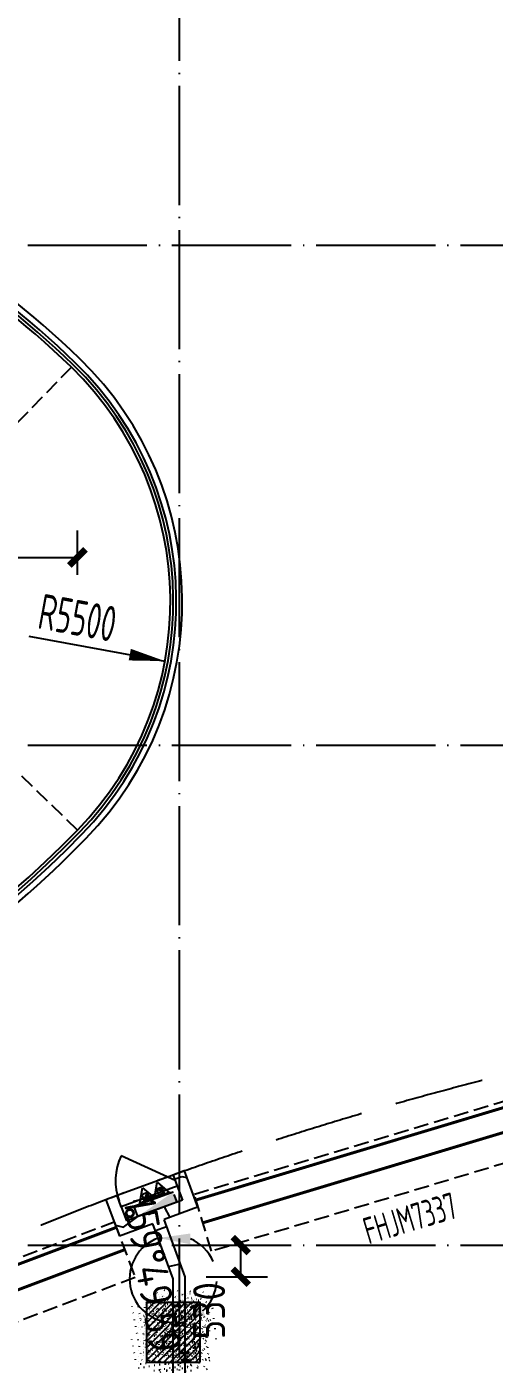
# Model space of a CAD drawing. Header units: inches. Extents: x 0 to 1813292486, y 0 to 3473589894.
# Drawn here: x 600604929 to 600612772, y 3473233817 to 3473256286 of the extents above; entities that cross this region are included whole.
import ezdxf
from ezdxf.enums import TextEntityAlignment as Align
from ezdxf.xclip import XClip

# ---------------------------------------------------------------- set-up
doc = ezdxf.new("R2010")
doc.units = ezdxf.units.IN
doc.header["$LTSCALE"] = 1000
doc.header["$MEASUREMENT"] = 0
doc.header["$XCLIPFRAME"] = 2
for name, pattern in [('AX-MALL-GIRD-200$0$DOTE', [2.4200000000000004, 2, -0.2, 0.02, -0.2]), ('AX-MALL-WALL-P02-QT$0$$0$DASH', [0.35, 0.25, -0.1]), ('AX-MALL-WALL-P02-QT$0$Ax-Dxs-Wall-P01-150$0$DASH', [0.35, 0.25, -0.1]), ('AX-MALL-ZTKD-P02$0$DASH', [0.35, 0.25, -0.1])]:
    doc.linetypes.add(name, pattern=pattern)
for name, color, linetype in [('A-Anno-Note', 241, 'Continuous'), ('AX-MALL-DIM-P02$0$A-Anno-Dims', 3, 'Continuous'), ('AX-MALL-DIM-P02$0$A-Detl-Thin', 131, 'Continuous'), ('AX-MALL-GIRD-200$0$A-Grid', 222, 'AX-MALL-GIRD-200$0$DOTE'), ('AX-MALL-P02-200$0$A-Anno-Note', 241, 'Continuous'), ('AX-MALL-WALL-P02$0$A-Anno-Note', 241, 'Continuous'), ('AX-MALL-WALL-P02-QT$0$$0$A-Detl-Thin', 131, 'Continuous'), ('AX-MALL-WALL-P02-QT$0$A-Detl-Fine', 152, 'Continuous'), ('AX-MALL-WALL-P02-QT$0$A-Detl-Thin', 131, 'Continuous'), ('AX-MALL-WALL-P02-QT$0$A-Hdrl', 31, 'Continuous'), ('AX-MALL-WALL-P02-QT$0$A-Wall', 2, 'Continuous'), ('AX-MALL-WALL-P02-QT$0$A-Wall-Patt', 13, 'Continuous'), ('AX-MALL-WALL-P02-QT$0$A-Wind', 4, 'Continuous'), ('AX-MALL-WORD-P02$0$A-Wind-Iden', 11, 'Continuous'), ('AX-MALL-ZTKD-P02$0$A-Anno-Dims', 3, 'Continuous'), ('AX-MALL-ZTKD-P02$0$A-Anno-Note', 241, 'Continuous'), ('AX-MALL-ZTKD-P02$0$A-Detl-Patt', 8, 'Continuous'), ('AX-MALL-ZTKD-P02$0$A-Detl-Thin', 131, 'Continuous'), ('PX-MALL-P02-LG$0$P-Exsh', 31, 'Continuous'), ('PX-MALL-P02-LG$0$P-Hydt-Boxx', 221, 'Continuous'), ('PX-MALL-P02-LG$0$P-Hydt-Pipe', 221, 'Continuous'), ('PX-MALL-P02-LG$0$P-Pipe-Risr', 7, 'Continuous'), ('PX-MALL-P02-LG$0$P-Pipe-Risr-Arch', 6, 'Continuous'), ('PX-MALL-P02-LG$0$P-Pipe-Risr-W100', 6, 'Continuous'), ('PX-MALL-P02-LG$0$P-Pipe-Risr-W50', 6, 'Continuous'), ('SX-MALL-WALL-L-1F~2F$0$S-COLU', 30, 'Continuous'), ('SX-MALL-WALL-L-1F~2F$0$S-PATT-WALL', 83, 'Continuous'), ('SX-MALL-WALL-L-1F~2F$0$单形心', 4, 'Continuous')]:
    doc.layers.add(name, color=color, linetype=linetype)
doc.styles.add('AX-MALL-DIM-P02$0$_TCH_DIM_T3', font='gbenor.shx')
doc.styles.add('AX-MALL-WORD-P02$0$_TCH_WINDOW', font='gbenor.shx', dxfattribs={"bigfont": 'gbcbig.shx'})
doc.styles.add('AX-MALL-ZTKD-P02$0$_TCH_DIM', font='gbenor.shx')
doc.styles.add('AX-MALL-ZTKD-P02$0$_TCH_DIM_T3', font='gbenor.shx')
doc.styles.add('PX-MALL-P02-LG$0$jzfz', font='gbenor.shx', dxfattribs={"bigfont": 'gbcbig.shx'})
doc.dimstyles.new('AX-MALL-DIM-P02$0$_TCH_ARCH&&180', dxfattribs={"dimtxt": 535.5, "dimasz": 270, "dimexe": 450, "dimexo": 450, "dimgap": 137.25, "dimtad": 1, "dimdec": 0, "dimzin": 0, "dimdsep": 46, "dimtxsty": 'AX-MALL-DIM-P02$0$_TCH_DIM_T3', "dimblk": 'AX-MALL-DIM-P02$0$_ArchTick', "dimcen": 0.09, "dimclrt": 7, "dimazin": 2, "dimtfac": 1, "dimtdec": 0, "dimtix": 1, "dimtmove": 2, "dimatfit": 3, "dimfxl": 500, "dimtolj": 1, "dimtzin": 0, "dimarcsym": 0})
doc.dimstyles.new('AX-MALL-DIM-P02$0$_TCH_ARROW&&180', dxfattribs={"dimtxt": 535.5, "dimasz": 540, "dimexe": 450, "dimexo": 450, "dimgap": 137.25, "dimtad": 1, "dimdec": 0, "dimzin": 0, "dimdsep": 46, "dimtxsty": 'AX-MALL-DIM-P02$0$_TCH_DIM_T3', "dimcen": 0.09, "dimclrt": 7, "dimaunit": 1, "dimadec": 3, "dimazin": 2, "dimtfac": 1, "dimtdec": 0, "dimtix": 1, "dimtmove": 2, "dimatfit": 3, "dimfxl": 500, "dimtolj": 1, "dimtzin": 0, "dimarcsym": 0})
doc.dimstyles.new('AX-MALL-ZTKD-P02$0$_TCH_ARCH&&180', dxfattribs={"dimtxt": 535.5, "dimasz": 270, "dimexe": 450, "dimexo": 450, "dimgap": 137.25, "dimtad": 1, "dimdec": 0, "dimzin": 0, "dimdsep": 46, "dimtxsty": 'AX-MALL-ZTKD-P02$0$_TCH_DIM_T3', "dimblk": 'AX-MALL-ZTKD-P02$0$_ArchTick', "dimcen": 0.09, "dimclrt": 7, "dimazin": 2, "dimtfac": 1, "dimtdec": 0, "dimtix": 1, "dimtmove": 2, "dimatfit": 3, "dimfxl": 500, "dimtolj": 1, "dimtzin": 0, "dimarcsym": 0})
pattern_1 = [(45, (0, 359.0227), (-353.55353201463, 353.55353201463), [])]

# ---------------------------------------------------------------- blocks, each defined once
blk = doc.blocks.new('AX-MALL-WORD-P02')
at = {"layer": 'AX-MALL-WORD-P02$0$A-Wind-Iden', "style": 'AX-MALL-WORD-P02$0$_TCH_WINDOW', "width": 0.7}
blk.add_text('FHJM7337', height=446.25, rotation=356.3105341808445, dxfattribs=at).set_placement((600420277.4561353, 3473083400.96546))
blk = doc.blocks.new('AX-MALL-GIRD-200')
at = {"layer": 'AX-MALL-GIRD-200$0$A-Grid'}
for p, q in [((600232554.5538701, 3473171250.033786), (600590450.5579685, 3473037923.270504)), ((600229622.1740841, 3473163378.493353), (600587518.1781827, 3473030051.730071)), ((600226689.7942976, 3473155506.95292), (600584585.7983962, 3473022180.189638)), ((600440989.2693273, 3473148104.021239), (600402259.7303778, 3473044140.294158))]:
    blk.add_line(p, q, dxfattribs=at)
blk = doc.blocks.new('*U82')
at = {"layer": 'AX-MALL-WALL-P02-QT$0$A-Detl-Fine', "color": 152, "linetype": 'AX-MALL-WALL-P02-QT$0$Ax-Dxs-Wall-P01-150$0$DASH'}
blk.add_lwpolyline([(-999.9999999676422, 16685.90808690284), (-999.9999999613302, 9380.339886610207), (3.494449174468173e-08, 9380.339886606482), (2.863248482753988e-08, 16685.90808690656)], close=True, dxfattribs=at)
at = {"layer": 'AX-MALL-WALL-P02-QT$0$A-Detl-Thin', "linetype": 'AX-MALL-WALL-P02-QT$0$Ax-Dxs-Wall-P01-150$0$DASH', "const_width": 49.99999999999998}
for points in [[(-899.9999999650555, 9380.339886606482), (-899.9999999713675, 16685.90808689911)], [(-499.9999999613302, 9380.339886610207), (-499.9999999676422, 16685.90808690284)]]:
    blk.add_lwpolyline(points, dxfattribs=at)
blk = doc.blocks.new('*U83')
at = {"layer": 'AX-MALL-WALL-P02-QT$0$A-Detl-Fine', "color": 152, "linetype": 'AX-MALL-WALL-P02-QT$0$Ax-Dxs-Wall-P01-150$0$DASH'}
blk.add_lwpolyline([(-999.9999999673408, 16766.8224645549), (-999.9999999620618, 9183.9698417108), (3.421291694394313e-08, 9183.969841707074), (2.893386863433989e-08, 16766.82246455863)], close=True, dxfattribs=at)
at = {"layer": 'AX-MALL-WALL-P02-QT$0$A-Detl-Thin', "linetype": 'AX-MALL-WALL-P02-QT$0$Ax-Dxs-Wall-P01-150$0$DASH', "const_width": 49.99999999999998}
for points in [[(-899.9999999657871, 9183.969841707074), (-899.9999999710661, 16766.82246455118)], [(-499.9999999620618, 9183.9698417108), (-499.9999999673408, 16766.8224645549)]]:
    blk.add_lwpolyline(points, dxfattribs=at)
blk = doc.blocks.new('SX-MALL-WALL-L-1F~2F$0$BANWANG_XINGXIN')
at = {"color": 0}
for points in [[(0.7071067811865476, 0.7071067811865475), (-0.7071067811865477, -0.7071067811865475)], [(-0.7071067811865475, 0.7071067811865476), (0.7071067811865474, -0.7071067811865477)]]:
    blk.add_lwpolyline(points, dxfattribs=at)
blk = doc.blocks.new('SX-MALL-WALL-L-1F~2F')
at = {"layer": 'SX-MALL-WALL-L-1F~2F$0$S-PATT-WALL'}
h = blk.add_hatch(dxfattribs=at)
h.set_pattern_fill('钢筋混凝土', color=256, scale=15, pattern_type=2)
h.set_pattern_definition([(24.5681613075739, (600544127.1960201, 3473088261.281672), (-31.18316059423232, 68.21004687987185), []), (29.56816130757387, (600544127.1960201, 3473088261.281672), (97.53445421671621, -46.37920051496619), [11.25, -123.75]), (334.5681613075739, (600544127.1960201, 3473088261.281672), (19.88439778043645, 112.9961142825254), [9, -99]), (80.01956130757394, (600544135.3238913, 3473088257.41674), (117.4189029665487, 66.61682168281715), [9.5610285, -105.1713168]), (25.7523613075739, (600544137.6688051, 3473088289.394317), (141.34761525203, -79.15081592772387), [16.875, -185.625]), (76.20376130757388, (600544149.4477688, 3473088282.798408), (182.3878362885135, 87.98253897164548), [14.3415432, -157.75695]), (330.7523613075739, (600544137.6688051, 3473088289.394317), (182.3877676290884, 87.98268140461302), [13.5, -148.5]), (0.5681613075739023, (600544149.1069311, 3473088277.129763), (62.82047319403566, -87.84980448149898), [11.25, -123.75]), (305.568161307574, (600544149.1069311, 3473088277.129763), (72.17288941799134, 89.18848104491155), [9, -99]), (51.01956130757397, (600544154.3419658, 3473088269.808943), (134.9933625472965, 1.338571313828915), [9.5610285, -105.1713168]), (17.06816130757392, (600544127.1960201, 3473088261.281672), (19.14085715695627, 46.15589493550088), [0.7499999999999903, -97.79999999999876, 0.7499999999999903, -100.4999999999988, 0.7499999999999903, -99.37499999999876]), (347.0681613075739, (600544127.1960201, 3473088261.281672), (57.63084700208211, 41.66442755904134), [0.75, -57.3, 0.75, -95.55, 0.75, -37.875]), (307.0681613075739, (600544095.8504217, 3473088272.958827), (73.854740007284, -31.1234233248286), [0.7499999999999903, -37.49999999999938, 0.7499999999999903, -116.9999999999988, 0.7499999999999903, -155.2499999999975]), (297.0681613075739, (600544081.7940995, 3473088278.19522), (87.21641676160156, -16.46683783446678), [0.75, -48.75, 0.75, -77.69999999999999, 0.75, -110.25])])
h.paths.add_polyline_path([(600416937.1915485, 3473082537.172211), (600417286.2843803, 3473083474.260358), (600416442.9050483, 3473083788.443905), (600416093.8122164, 3473082851.355759)])
at = {"layer": 'SX-MALL-WALL-L-1F~2F$0$S-COLU'}
blk.add_lwpolyline([(600416937.1915485, 3473082537.172211), (600417286.2843803, 3473083474.260358), (600416442.9050483, 3473083788.443905), (600416093.8122164, 3473082851.355759)], close=True, dxfattribs=at)
at = {"layer": 'SX-MALL-WALL-L-1F~2F$0$单形心', "xscale": 50, "yscale": 50, "zscale": 50}
blk.add_blockref('SX-MALL-WALL-L-1F~2F$0$BANWANG_XINGXIN', (600416690.0482984, 3473083162.808058), dxfattribs=at)
blk = doc.blocks.new('SX-MALL-WALL-L-2F~3F')
ref = blk.add_blockref('SX-MALL-WALL-L-1F~2F', (0, 0))
XClip(ref).set_block_clipping_path([(600349769.7341375, 3473074679.418533), (600357001.7302529, 3473071985.287766), (600356499.8725733, 3473070638.124951), (600359302.5086629, 3473069594.060767), (600362345.1765132, 3473077761.653201), (600381551.4312518, 3473070606.759726), (600391553.7259278, 3473066880.611454), (600387749.827644, 3473056669.608357), (600391632.1759799, 3473055223.319679), (600395635.5522461, 3473065969.791956), (600406982.2408491, 3473061742.817497), (600403058.8006672, 3473051210.921831), (600412723.2437257, 3473047610.6332), (600445093.3740637, 3473134503.466942), (600393055.2444371, 3473153889.197227), (600387463.4997383, 3473138878.984498), (600380158.3525343, 3473141600.366193), (600382830.751978, 3473148774.027779), (600388210.8522022, 3473146769.782572), (600390696.2253517, 3473153441.399696), (600277474.697425, 3473195619.741203), (600273446.9822528, 3473184807.934726), (600257129.111771, 3473190886.82031), (600241575.9633431, 3473149136.690594), (600258197.8999482, 3473142944.531458), (600255239.7303221, 3473135003.762026), (600263182.3271956, 3473132044.911624), (600260741.6763649, 3473125493.34496), (600269350.4970673, 3473122286.306632), (600271511.1407766, 3473128086.235537), (600286270.1853781, 3473122588.058336), (600284109.5416689, 3473116788.129431), (600282580.7823727, 3473112684.400902), (600291840.7574171, 3473109234.788475), (600290827.7957876, 3473106515.642598), (600293360.405141, 3473105572.171298), (600294731.2544166, 3473109252.0137), (600323175.4764534, 3473098655.706329), (600321336.3302773, 3473093718.790065), (600344750.773286, 3473084996.222976), (600341987.4689643, 3473077578.540671), (600344583.6790427, 3473076611.376234), (600346015.5062013, 3473080454.904757), (600351201.5612961, 3473078522.947055)])
blk = doc.blocks.new('SX-MALL-WALL-2F~3F')
blk.add_blockref('SX-MALL-WALL-L-2F~3F', (0, 0))
blk = doc.blocks.new('AX-MALL-WALL-P02-QT$0$$DorLib2D$00000114')
at = {"color": 0}
blk.add_line((0.4999999999999964, 3.552713678800501e-15), (-0.2071067811864751, 0.7071067811864857), dxfattribs=at)
blk.add_arc((0.5000000000013856, -1.154631945610163e-12), 1.000000000001696, 135, 180, dxfattribs=at)
blk = doc.blocks.new('AX-MALL-WALL-P02-QT')
at = {"layer": 'AX-MALL-WALL-P02-QT$0$A-Wall-Patt'}
h = blk.add_hatch(dxfattribs=at)
h.set_pattern_fill('普通砖', color=256, scale=200, style=0)
h.set_pattern_definition(pattern_1)
h.paths.add_polyline_path([(600416609.7137973, 3473085443.696062), (600416410.4537318, 3473085644.433269), (600416408.053377, 3473084994.437702), (600416608.790584, 3473085193.697767)])
h = blk.add_hatch(dxfattribs=at)
h.set_pattern_fill('普通砖', color=256, scale=200, style=0)
h.set_pattern_definition(pattern_1)
h.paths.add_polyline_path([(600416609.7137973, 3473085443.696062), (600416610.4523678, 3473085643.694698), (600416410.4537318, 3473085644.433269)])
h = blk.add_hatch(dxfattribs=at)
h.set_pattern_fill('普通砖', color=256, scale=200, style=0)
h.set_pattern_definition(pattern_1)
h.paths.add_polyline_path([(600417810.4441855, 3473085639.263275), (600417609.7069786, 3473085440.003209), (600417608.7837651, 3473085190.004913), (600417808.0438306, 3473084989.267706)])
h = blk.add_hatch(dxfattribs=at)
h.set_pattern_fill('普通砖', color=256, scale=200, style=0)
h.set_pattern_definition(pattern_1)
h.paths.add_polyline_path([(600417810.4441855, 3473085639.263275), (600417610.4455492, 3473085640.001845), (600417609.7069786, 3473085440.003209)])
h = blk.add_hatch(dxfattribs=at)
h.set_pattern_fill('普通砖', color=256, scale=200, style=0)
h.set_pattern_definition(pattern_1)
h.paths.add_polyline_path([(600417108.2327441, 3473085058.519145), (600417108.7871752, 3473085191.85134), (600416608.790584, 3473085193.697767), (600416408.053377, 3473084994.437702), (600417007.9561671, 3473084992.222333)])
h = blk.add_hatch(dxfattribs=at)
h.set_pattern_fill('普通砖', color=256, scale=200, style=0)
h.set_pattern_definition(pattern_1)
h.paths.add_polyline_path([(600417003.3865858, 3473084003.918411), (600417203.2200052, 3473083967.428199), (600417207.9548899, 3473084991.483762), (600417108.2327441, 3473085058.519145), (600417007.9561671, 3473084992.222333)])
h = blk.add_hatch(dxfattribs=at)
h.set_pattern_fill('普通砖', color=256, scale=200, style=0)
h.set_pattern_definition(pattern_1)
h.paths.add_polyline_path([(600417808.0438306, 3473084989.267706), (600417608.7837651, 3473085190.004913), (600417108.787175, 3473085191.85134), (600417108.2327441, 3473085058.519145), (600417207.9548899, 3473084991.483762)])
h = blk.add_hatch(dxfattribs=at)
h.set_pattern_fill('普通砖', color=256, scale=200, style=0)
h.set_pattern_definition(pattern_1)
h.paths.add_polyline_path([(600410255.1791173, 3473065602.895396), (600410372.1607875, 3473065630.458656), (600417203.2200052, 3473083967.428199), (600417003.3865858, 3473084003.918411), (600410184.743158, 3473065700.277222)])
at = {"layer": 'AX-MALL-WALL-P02-QT$0$$0$A-Detl-Thin', "linetype": 'AX-MALL-WALL-P02-QT$0$$0$DASH', "ltscale": 6}
blk.add_lwpolyline([(600450668.3330922, 3473076977.198171), (600437296.8693404, 3473081958.460785, 0.0985715762807681), (600414706.6503961, 3473085606.248828, -0.0812850415123218), (600390703.0851057, 3473088629.52946, -0.0812850415123218)], format="xyb", dxfattribs=at)
at = {"layer": 'AX-MALL-WALL-P02-QT$0$A-Detl-Thin'}
for points in [[(600406352.9294425, 3473090205.931626, 0.1704631806534959), (600418214.7348517, 3473091449.214522, 0.4140766749017066), (600420929.0687917, 3473099037.496316, 0.1155645356871813), (600416840.9167346, 3473104179.092844, 0.2891317675056171), (600410791.4461833, 3473104822.87849, 0.1448904672244642), (600403153.0973564, 3473097782.692077, 0.5066760063493303)], [(600406399.1571867, 3473090400.515787, 0.1704631806559448), (600418129.1647581, 3473091629.984428, 0.4140766749062693), (600420748.258911, 3473098952.010722, 0.1155645356896307), (600416716.8867434, 3473104022.196186, 0.2891317675015404), (600410879.6783167, 3473104643.392862, 0.1448904672193953), (600403324.8087119, 3473097680.148377, 0.5066760063638052)]]:
    blk.add_lwpolyline(points, format="xyb", close=True, dxfattribs=at)
at = {"layer": 'AX-MALL-WALL-P02-QT$0$A-Hdrl', "ltscale": 10}
for points in [[(600406376.0433147, 3473090303.223706, 0.1704631806560995), (600418171.9498049, 3473091539.599475, 0.414076674912225), (600420838.6638515, 3473098994.753519, 0.1155645356841712), (600416778.9017391, 3473104100.644515, 0.2891317674959069), (600410835.56225, 3473104733.135676, 0.1448904672235127), (600403238.9530342, 3473097731.420227, 0.506676006295056)], [(600406387.6002507, 3473090351.869746, 0.170463180653627), (600418150.5572815, 3473091584.791952, 0.4140766749044989), (600420793.4613811, 3473098973.38212, 0.1155645356865959), (600416747.8942412, 3473104061.420351, 0.2891317674999339), (600410857.6202834, 3473104688.264269, 0.1448904672218414), (600403281.8808731, 3473097705.784302, 0.5066760063355193)]]:
    blk.add_lwpolyline(points, format="xyb", close=True, dxfattribs=at)
at = {"layer": 'AX-MALL-WALL-P02-QT$0$A-Wall'}
for p, q in [((600416410.4537318, 3473085644.433269), (600416408.053377, 3473084994.437702)), ((600416610.4523678, 3473085643.694698), (600416410.4537318, 3473085644.433269)), ((600416609.7137973, 3473085443.696062), (600416608.790584, 3473085193.697767)), ((600416609.7137973, 3473085443.696062), (600416610.4523678, 3473085643.694698)), ((600417610.4455492, 3473085640.001845), (600417609.7069786, 3473085440.003209)), ((600417810.4441855, 3473085639.263275), (600417610.4455492, 3473085640.001845)), ((600417810.4441855, 3473085639.263275), (600417808.0438306, 3473084989.267706)), ((600417609.7069786, 3473085440.003209), (600417608.7837651, 3473085190.004913)), ((600417007.9561671, 3473084992.222333), (600416408.053377, 3473084994.437702)), ((600417108.7871752, 3473085191.85134), (600416608.790584, 3473085193.697767)), ((600417608.7837651, 3473085190.004913), (600417108.787175, 3473085191.85134)), ((600417003.3865858, 3473084003.918411), (600417007.9561671, 3473084992.222333)), ((600417203.2200052, 3473083967.428199), (600417207.9548899, 3473084991.483762)), ((600417808.0438306, 3473084989.267706), (600417207.9548899, 3473084991.483762)), ((600410184.743158, 3473065700.277222), (600417003.3865858, 3473084003.918411)), ((600410372.1607875, 3473065630.458656), (600417203.2200052, 3473083967.428199))]:
    blk.add_line(p, q, dxfattribs=at)
at = {"layer": 'AX-MALL-WALL-P02-QT$0$A-Wind'}
for p, q in [((600417609.7069786, 3473085440.003209), (600416609.7137971, 3473085443.696062)), ((600417610.4455492, 3473085640.001845), (600416610.4523678, 3473085643.694698))]:
    blk.add_line(p, q, dxfattribs=at)
at = {"layer": 'AX-MALL-WALL-P02-QT$0$A-Detl-Thin'}
blk.add_blockref('SX-MALL-WALL-2F~3F', (0, 0), dxfattribs=at)
at = {"layer": 'AX-MALL-WALL-P02-QT$0$A-Detl-Thin', "color": 5, "xscale": -1}
for name, p, rotation in [('*U83', (600425596.5567883, 3473084281.876965), 90.20761737718537), ('*U82', (600434418.7951434, 3473083141.191407), 86.31053421386743)]:
    blk.add_blockref(name, p, dxfattribs=dict(at, rotation=rotation))
at = {"layer": 'AX-MALL-WALL-P02-QT$0$A-Wind'}
blk.add_blockref('AX-MALL-GIRD-200', (0, 0), dxfattribs=at)
at = {"layer": 'AX-MALL-WALL-P02-QT$0$A-Wind', "xscale": -1000, "yscale": -1000, "zscale": 200, "rotation": 179.7884146247575}
blk.add_blockref('AX-MALL-WALL-P02-QT$0$$DorLib2D$00000114', (600417110.0796732, 3473085541.848954), dxfattribs=at)
blk = doc.blocks.new('AX-MALL-WALL-P02')
at = {"layer": 'AX-MALL-WALL-P02$0$A-Anno-Note'}
blk.add_blockref('AX-MALL-WORD-P02', (0, 0), dxfattribs=at)
blk.add_blockref('AX-MALL-WALL-P02-QT', (0, 0), dxfattribs=at)
blk = doc.blocks.new('PX-MALL-P02-LG$0$XHS1')
at = {"layer": 'PX-MALL-P02-LG$0$P-Hydt-Boxx', "ltscale": 0.7}
for p, q in [((350.0030006170273, 240), (-349.9969996213913, 240)), ((-349.9969997406006, 239.9999995231628), (-349.9969996213913, 60)), ((350.0030006170273, 240), (-332.898939371109, 327.2950124740601)), ((350.0030006170273, 60), (-349.996999502182, 60)), ((350.0030003786087, 200), (350.003000497818, 60))]:
    blk.add_line(p, q, dxfattribs=at)
blk.add_solid([(350.0030006170273, 240), (350.0030002593994, 60.00000047683716), (-349.9969996213913, 60)], dxfattribs=at)
blk = doc.blocks.new('PX-MALL-P02-LG$0$MHQ')
at = {"layer": 'PX-MALL-P02-LG$0$P-Exsh', "ltscale": 0.7}
h = blk.add_hatch(dxfattribs=at)
h.set_pattern_fill('ANSI31', color=256, scale=25, style=0)
h.set_pattern_definition([(45, (-160019.2306599375, -42228.3236173685), (-28.0633003783411, 28.0633003783411), [])])
h.paths.add_polyline_path([(-75.0000000015425, 185.1731819980414), (75, 185.1731819980414), (75, 35.17318199802685), (-75.0000000015425, 35.17318199802685)])
for points in [[(0, 346.4101615137042), (-200, -1.455191522836685e-11), (200, -1.455191522836685e-11)], [(0, 346.4101615137042), (-200, -1.455191522836685e-11), (200, -1.455191522836685e-11)], [(0, 346.4101615137042), (-200, -1.455191522836685e-11), (200, -1.455191522836685e-11)], [(-75.0000000015425, 185.1731819980414), (75, 185.1731819980414), (75, 35.17318199802685), (-75.0000000015425, 35.17318199802685)]]:
    blk.add_lwpolyline(points, close=True, dxfattribs=at)
blk = doc.blocks.new('PX-MALL-P02-LG$0$20200929200250')
at = {"layer": 'PX-MALL-P02-LG$0$P-Exsh', "ltscale": 0.7, "xscale": 0.6600000001490116, "yscale": 0.6600000001490116, "zscale": 0.6600000001490116}
for p in [(-132.0000001192093, 40), (131.9999997615814, 40)]:
    blk.add_blockref('PX-MALL-P02-LG$0$MHQ', p, dxfattribs=at)
blk = doc.blocks.new('PX-MALL-P02-LG$0$20211220143732')
at = {"layer": 'PX-MALL-P02-LG$0$P-Exsh'}
blk.add_blockref('PX-MALL-P02-LG$0$20200929200250', (-374.9999999407155, 219.6219584928522), dxfattribs=at)
at = {"layer": 'PX-MALL-P02-LG$0$P-Hydt-Boxx', "ltscale": 0.7, "xscale": -1}
blk.add_blockref('PX-MALL-P02-LG$0$XHS1', (-349.9969999989844, 0), dxfattribs=at)
blk = doc.blocks.new('PX-MALL-P02-LG$0$P-Risr')
at = {"layer": 'PX-MALL-P02-LG$0$P-Pipe-Risr-W50'}
h = blk.add_hatch(color=0, dxfattribs=at)
edge = h.paths.add_edge_path()
edge.add_ellipse((0, 0), major_axis=(47.05795628796547, 47.05795628796547), ratio=0.9999999999999695, start_angle=225.0000000000009, end_angle=405.0000000000009, ccw=False)
edge.add_ellipse((0, 0), major_axis=(47.05795628796764, 47.05795628796764), ratio=0.9999999999998785, start_angle=133.9675974886221, end_angle=225.0000000000035, ccw=False)
edge.add_line((-66.53919663240958, 1.199087783927098), (-54.4367953546693, 1.199087783927098))
edge.add_ellipse((0, 0), major_axis=(-38.50196423560672, 38.50196423560672), ratio=0.9999999999999859, start_angle=43.73814098242129, end_angle=134.9999999999996)
edge.add_ellipse((0, 0), major_axis=(38.50196423561096, 38.50196423561096), ratio=0.9999999999998216, start_angle=225.0000000000051, end_angle=405.0000000000051)
edge.add_ellipse((0, 0), major_axis=(38.50196423560679, 38.50196423560679), ratio=0.9999999999999831, start_angle=45.00000000000048, end_angle=133.7381409824204)
edge.add_line((-54.43679535467527, 1.199087783927098), (-66.53919663241555, 1.199087783927098))
edge.add_ellipse((0, 0), major_axis=(-47.05795628796762, 47.05795628796762), ratio=0.9999999999998742, start_angle=-45.00000000000358, end_angle=43.967597488629224, ccw=False)
at = {"layer": 'PX-MALL-P02-LG$0$P-Pipe-Risr-Arch', "ltscale": 0.7}
blk.add_circle((0, 0), 59.29000000000001, dxfattribs=at)
at = {"layer": 'PX-MALL-P02-LG$0$P-Pipe-Risr-W100', "color": 0, "const_width": 15}
blk.add_lwpolyline([(-75, 0, 1), (75, 0, 1)], format="xyb", close=True, dxfattribs=at)
at = {"layer": 'PX-MALL-P02-LG$0$P-Pipe-Risr-W50'}
blk.add_circle((0, 0), 54.45000000000001, dxfattribs=at)
at = {"layer": 'PX-MALL-P02-LG$0$P-Pipe-Risr', "style": 'PX-MALL-P02-LG$0$jzfz', "width": 0.6, "flags": 1}
for tag, p in [('SYS-MARK', (0.3310501334344735, -45.65933377496549)), ('RANGE', (0.3337570973526454, -45.67887874227017))]:
    blk.add_attdef(tag, text='', height=0.015625, dxfattribs=at).set_placement(p, align=Align.MIDDLE)
blk = doc.blocks.new('PX-MALL-P02-LG')
at = {"layer": 'PX-MALL-P02-LG$0$P-Exsh', "xscale": -0.9999999999999747, "rotation": 359.7884138529824}
blk.add_blockref('PX-MALL-P02-LG$0$20211220143732', (600416808.56765, 3473085132.959606), dxfattribs=at)
at = {"layer": 'PX-MALL-P02-LG$0$P-Hydt-Pipe', "color": 221, "rotation": 269.7884144655558}
blk.add_blockref('PX-MALL-P02-LG$0$P-Risr', (600416709.1591872, 3473085293.327799), dxfattribs=at)
blk = doc.blocks.new('AX-MALL-ZTKD-P02$0$_ArchTick')
at = {"color": 0, "linetype": 'ByBlock', "const_width": 0.4}
blk.add_lwpolyline([(-0.5, -0.5), (0.5, 0.5)], dxfattribs=at)
blk = doc.blocks.new('*D1809')
at = {"layer": 'AX-MALL-ZTKD-P02$0$A-Anno-Dims', "color": 0, "lineweight": -2, "transparency": 16777216}
for p, q in [((600415933.0789579, 3473097022.846524), (600416192.8643299, 3473097720.201985)), ((600416035.7725555, 3473097298.51232), (600419728.40164, 3473095922.899632)), ((600419625.7080425, 3473095647.233837), (600419885.4934145, 3473096344.589298))]:
    blk.add_line(p, q, dxfattribs=at)
at = {"layer": 'AX-MALL-ZTKD-P02$0$A-Anno-Dims', "color": 0, "lineweight": -2, "transparency": 16777216, "xscale": 270, "yscale": 270, "zscale": 270}
for p, rotation in [((600416035.7725555, 3473097298.51232), 159.5681612987171), ((600419728.40164, 3473095922.899632), 339.568161298717)]:
    blk.add_blockref('AX-MALL-ZTKD-P02$0$_ArchTick', p, dxfattribs=dict(at, rotation=rotation))
at = {"layer": 'AX-MALL-ZTKD-P02$0$A-Anno-Dims', "color": 7, "transparency": 16777216, "insert": (600418023.4696947, 3473096990.226675), "char_height": 535.5, "attachment_point": 5, "rotation": 339.5681612987171, "style": 'AX-MALL-ZTKD-P02$0$_TCH_DIM_T3'}
blk.add_mtext('\\A1;3941', dxfattribs=at)
blk = doc.blocks.new('*D1577')
at = {"layer": 'AX-MALL-DIM-P02$0$A-Anno-Dims', "color": 0, "lineweight": -2, "transparency": 16777216}
for p, q in [((600417008.6523939, 3473085142.801344), (600417008.8518931, 3473085185.948769)), ((600416605.8064657, 3473082936.673306), (600416590.7438475, 3473082896.239933))]:
    blk.add_line(p, q, dxfattribs=at)
for start, end in [(89.73508560619503, 249.5681612193095), (3.160975557273683, 46.44803058173434), (292.8552162437702, 336.1422712682309)]:
    blk.add_arc((600417003.386585, 3473084003.91841), 732.0429933071136, start, end, dxfattribs=at)
at = {"layer": 'AX-MALL-DIM-P02$0$A-Anno-Dims', "color": 0, "transparency": 16777216}
for points in [[(600417474.1919596, 3473084450.966042), (600417541.3543669, 3473084617.966673), (600417006.7712677, 3473084735.953579)], [(600417289.6180475, 3473083239.36877), (600417285.8116988, 3473083419.32852), (600416747.8356224, 3473083317.929599)]]:
    blk.add_solid(points, dxfattribs=at)
at = {"layer": 'AX-MALL-DIM-P02$0$A-Anno-Dims', "color": 7, "transparency": 16777216, "insert": (600416681.6633654, 3473084062.666084), "char_height": 535.5, "attachment_point": 5, "rotation": 259.651623413064, "style": 'AX-MALL-DIM-P02$0$_TCH_DIM_T3'}
blk.add_mtext('\\A1;159°49\'59"', dxfattribs=at)
blk = doc.blocks.new('AX-MALL-DIM-P02$0$_ArchTick')
at = {"color": 0, "linetype": 'ByBlock', "const_width": 0.4}
blk.add_lwpolyline([(-0.5, -0.5), (0.5, 0.5)], dxfattribs=at)
blk = doc.blocks.new('*D1579')
at = {"layer": 'AX-MALL-DIM-P02$0$A-Anno-Dims', "color": 0, "lineweight": -2, "transparency": 16777216}
for p, q in [((600417716.9075558, 3473084343.747916), (600418685.0506153, 3473083983.086216)), ((600418078.4189222, 3473083643.728436), (600418263.3609495, 3473084140.177991)), ((600417531.9655284, 3473083847.29836), (600418500.108588, 3473083486.636661))]:
    blk.add_line(p, q, dxfattribs=at)
at = {"layer": 'AX-MALL-DIM-P02$0$A-Anno-Dims', "color": 0, "lineweight": -2, "transparency": 16777216, "xscale": 270, "yscale": 270, "zscale": 270}
for p, rotation in [((600418263.3609495, 3473084140.177991), 69.56816124160584), ((600418078.4189222, 3473083643.728436), 249.5681612416058)]:
    blk.add_blockref('AX-MALL-DIM-P02$0$_ArchTick', p, dxfattribs=dict(at, rotation=rotation))
at = {"layer": 'AX-MALL-DIM-P02$0$A-Anno-Dims', "color": 7, "transparency": 16777216, "insert": (600417381.1614707, 3473083293.129164), "char_height": 535.5, "attachment_point": 5, "rotation": 69.56816124160584, "style": 'AX-MALL-DIM-P02$0$_TCH_DIM_T3'}
blk.add_mtext('\\A1;530', dxfattribs=at)
blk = doc.blocks.new('AX-MALL-ZTKD-P02')
at = {"layer": 'AX-MALL-ZTKD-P02$0$A-Anno-Dims'}
blk.add_lwpolyline([(600418504.0375669, 3473094969.568783), (600420152.9072856, 3473093983.41538), (600420496.1951365, 3473093778.102323)], dxfattribs=at)
blk.add_lwpolyline([(600419981.2633601, 3473094086.071908, 198, 0, 0), (600420496.1951365, 3473093778.102323, 0, 0, 0)], format="xyseb", dxfattribs=at)
at = {"layer": 'AX-MALL-ZTKD-P02$0$A-Detl-Patt', "linetype": 'AX-MALL-ZTKD-P02$0$DASH'}
for p in [(600420748.2589116, 3473098952.010722), (600418129.1647584, 3473091629.984428)]:
    blk.add_line(p, (600415775.9871835, 3473096601.156858), dxfattribs=at)
at = {"layer": 'AX-MALL-ZTKD-P02$0$A-Detl-Thin'}
blk.add_lwpolyline([(600406399.1571871, 3473090400.515787, 0.1704631806559448), (600418129.1647584, 3473091629.984429, 0.4140766749062693), (600420748.2589114, 3473098952.010722, 0.1155645356896307), (600416716.8867438, 3473104022.196187, 0.2891317675015404), (600410879.6783171, 3473104643.392862, 0.1448904672193953), (600403324.8087122, 3473097680.148377, 0.5066760063638052)], format="xyb", close=True, dxfattribs=at)
at = {"layer": 'AX-MALL-ZTKD-P02$0$A-Anno-Note'}
blk.add_blockref('AX-MALL-GIRD-200', (0, 0), dxfattribs=at)
at = {"layer": 'AX-MALL-ZTKD-P02$0$A-Anno-Dims', "color": 7, "style": 'AX-MALL-ZTKD-P02$0$_TCH_DIM', "width": 0.7}
blk.add_text('R5500', height=595, rotation=329.1172666437109, dxfattribs=at).set_placement((600418668.1351328, 3473095049.119012))
at = {"layer": 'AX-MALL-ZTKD-P02$0$A-Anno-Dims'}
dim = blk.add_aligned_dim(p1=(600415775.9871837, 3473096601.156858), p2=(600419468.6162679, 3473095225.54417), distance=744.1727488034775, dimstyle='AX-MALL-ZTKD-P02$0$_TCH_ARCH&&180', dxfattribs=at)
dim.commit()
dim.dimension.update_dxf_attribs({"geometry": '*D1809', "text_midpoint": (600418023.4696947, 3473096990.226675)})
blk = doc.blocks.new('AX-MALL-DIM-P02')
at = {"layer": 'AX-MALL-DIM-P02$0$A-Detl-Thin'}
blk.add_blockref('AX-MALL-ZTKD-P02', (-2.384185791015625e-06, 9.5367431640625e-07), dxfattribs=at)
at = {"layer": 'AX-MALL-DIM-P02$0$A-Anno-Dims'}
dim = blk.add_angular_dim_3p(base=(600416300.7336792, 3473083798.57519), center=(600417003.3865849, 3473084003.91841), p1=(600417006.5717684, 3473084692.806153), p2=(600416762.8982403, 3473083358.362971), dimstyle='AX-MALL-DIM-P02$0$_TCH_ARROW&&180', override={"dimgap": 0}, dxfattribs=at)
dim.commit()
dim.dimension.update_dxf_attribs({"geometry": '*D1577', "text_midpoint": (600416681.6633649, 3473084062.666084), "dimtype": 133, "text_rotation": 259.651623413064})
dim = blk.add_linear_dim(base=(600418263.3609495, 3473084140.177991), p1=(600417110.2758625, 3473084004.390135), p2=(600417295.2178897, 3473084500.83969), angle=69.5681612596086, dimstyle='AX-MALL-DIM-P02$0$_TCH_ARCH&&180', dxfattribs=at)
dim.commit()
dim.dimension.update_dxf_attribs({"geometry": '*D1579', "text_midpoint": (600417381.1614707, 3473083293.129164), "dimtype": 129})
blk = doc.blocks.new('AX-MALL-P02-200')
at = {"layer": 'AX-MALL-P02-200$0$A-Anno-Note'}
blk.add_blockref('AX-MALL-WALL-P02', (0, 0), dxfattribs=at)
for name in ['AX-MALL-DIM-P02', 'PX-MALL-P02-LG']:
    blk.add_blockref(name, (0, 0), dxfattribs=at)

msp = doc.modelspace()

# ---------------------------------------------------------------- block references
at = {"layer": 'A-Anno-Note', "rotation": 20.43183869077545}
msp.add_blockref('AX-MALL-P02-200', (1250392458.527329, 9048125.682563305), dxfattribs=at)

doc.saveas('drawing.dxf')
